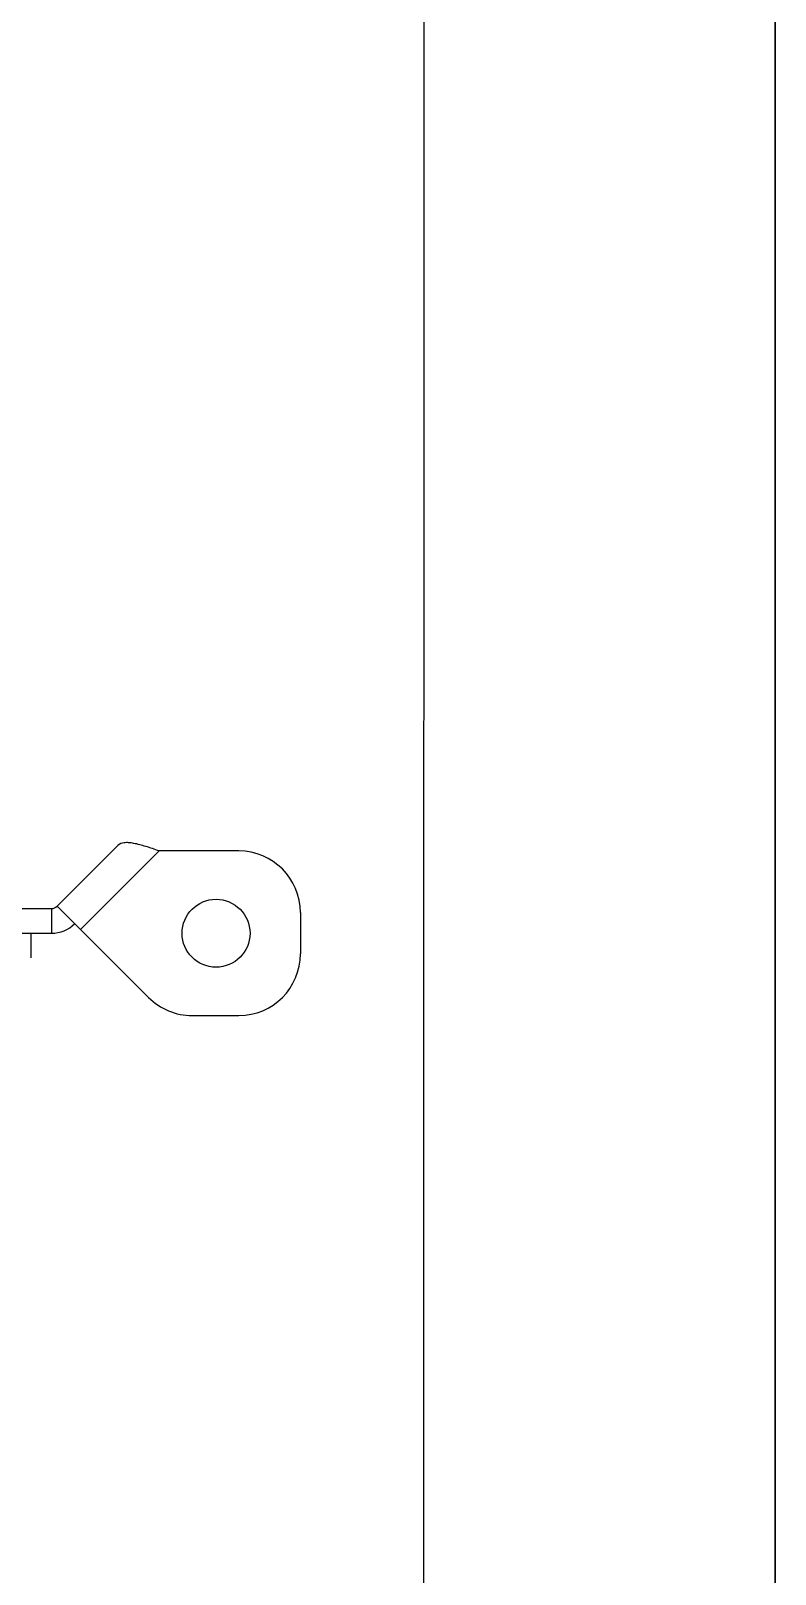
# Model space of a CAD drawing. Extents: x 27938 to 1507990, y 110129 to 923079.
# Drawn here: x 677454 to 679555, y 380267 to 384621 of the extents above; entities that cross this region are included whole.
import ezdxf

# ---------------------------------------------------------------- set-up
doc = ezdxf.new("R2010")
doc.units = 0
doc.header["$LTSCALE"] = 1000
doc.header["$MEASUREMENT"] = 0
doc.layers.add('A-文字', color=3, linetype='Continuous', lineweight=30)

msp = doc.modelspace()

# ---------------------------------------------------------------- linework, layer by layer
at = {"linetype": 'Continuous'}
for p, q in [((677699.8, 382322.5), (677528.7, 382151.4)), ((677816, 382307.2), (677594.4, 382085.7)), ((678040.8, 382307.2), (677816, 382307.2)), ((677528.7, 382151.4), (677786.5, 381893.6)), ((676989.6, 382144.6), (677512.3, 382144.6)), ((677512.3, 382144.6), (677512.3, 382074.9)), ((678215.1, 382133), (678215.1, 382016.8)), ((677123.6, 382074.9), (677512.3, 382074.9)), ((677454.2, 382074.9), (677454.2, 382005.2)), ((677909.7, 381842.6), (678040.8, 381842.6))]:
    msp.add_line(p, q, dxfattribs=at)
msp.add_lwpolyline([(659563.3, 387132.7), (678564, 387132.7), (678559.7, 372277.4), (659563.3, 372277.4)], close=True)
msp.add_circle((677976.9, 382074.9), 95.8, dxfattribs=at)
for centre, radius, start, end in [((678040.8, 382133), 174.2, 0, 90), ((677512.3, 382167.8), 23.2, 270, 315), ((677512.3, 382167.8), 92.9, 270, 315), ((678040.8, 382016.8), 174.2, 270, 0), ((677909.7, 382016.8), 174.2, 225, 270)]:
    msp.add_arc(centre, radius, start, end, dxfattribs=at)
msp.add_open_spline([(677816, 382307.2), (677803.5, 382311.5), (677779.9, 382319.6), (677751.1, 382327.7), (677730.6, 382330.6), (677715.3, 382330.7), (677704.4, 382327), (677699.8, 382322.5)], degree=3, knots=[0, 0, 0, 0, 0.328857, 0.618406, 0.739037, 0.8414, 1, 1, 1, 1], dxfattribs=at)
at = {"layer": 'A-文字'}
msp.add_lwpolyline([(608950.6, 391257), (679554.7, 391257), (679554.7, 333855.3), (608950.6, 333855.3)], close=True, dxfattribs=at)

doc.saveas('drawing.dxf')
